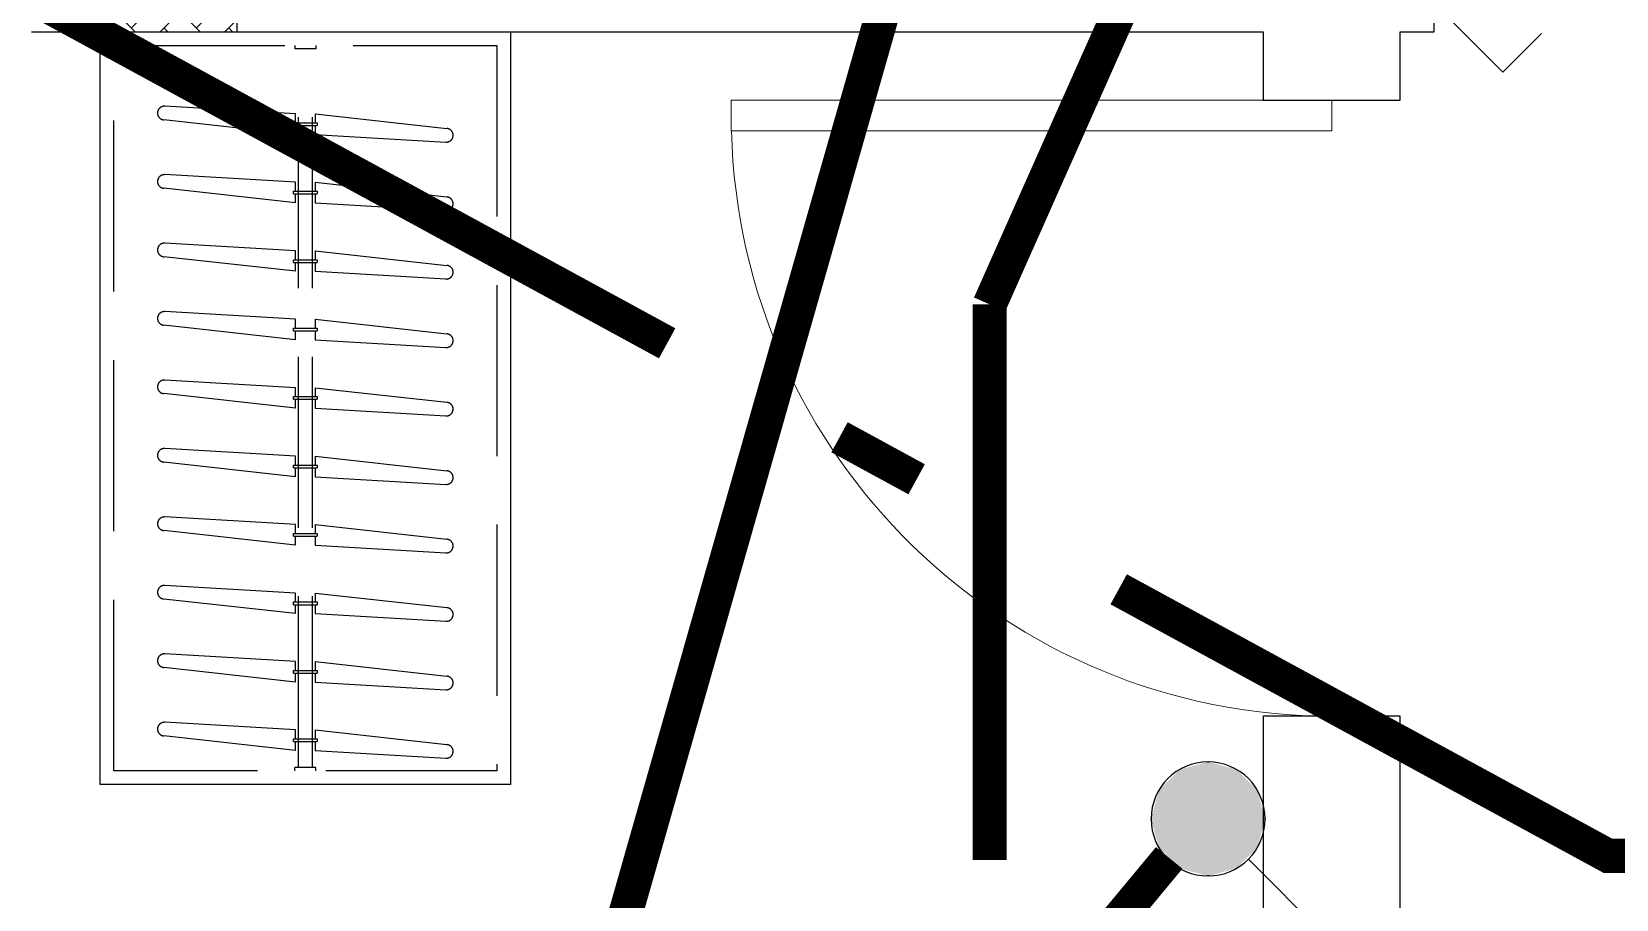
# Model space of a CAD drawing. Extents: x 3753737 to 4713801, y -857380 to 24339.
# Drawn here: x 4210713 to 4213029, y -733090 to -731823 of the extents above; entities that cross this region are included whole.
import ezdxf
from ezdxf.enums import TextEntityAlignment as Align

# ---------------------------------------------------------------- set-up
doc = ezdxf.new("R2010")
doc.units = 0
doc.header["$LTSCALE"] = 1000
doc.header["$MEASUREMENT"] = 0
doc.linetypes.add('A户型$0$DASH', pattern=[0.35, 0.25, -0.1])
doc.layers.get('0').update_dxf_attribs({"linetype": 'CONTINUOUS'})
for name, color, linetype in [('!!电气', 1, 'CONTINUOUS'), ('5fur', 175, 'CONTINUOUS'), ('EQUIP-照明', 3, 'CONTINUOUS'), ('TEL_TEXT', 7, 'CONTINUOUS'), ('WALL', 252, 'CONTINUOUS'), ('WIRE-照明', 2, 'CONTINUOUS'), ('保温', 6, 'CONTINUOUS')]:
    doc.layers.add(name, color=color, linetype=linetype)
doc.layers.add('WINDOW', color=146, linetype='CONTINUOUS', lineweight=20)
doc.styles.add('_TEL_DIM', font='SIMPLEX', dxfattribs={"width": 0.8, "height": 3.5, "bigfont": 'HZTXT'})

# ---------------------------------------------------------------- blocks, each defined once
blk = doc.blocks.new('FGDGDGRDGRRD')
at = {"color": 252}
for p, q in [((421034.8, 366658.6), (421034.8, 367758.3)), ((421034.8, 367758.3), (421634.8, 367758.3)), ((421034.8, 366658.6), (421034.8, 367758.3)), ((421034.8, 367758.3), (421634.8, 367758.3)), ((421634.8, 367758.3), (421634.8, 366658.6)), ((421634.8, 367758.3), (421634.8, 366658.6)), ((421634.8, 366658.6), (421034.8, 366658.6)), ((421634.8, 366658.6), (421034.8, 366658.6)), ((421634.8, 366658.6), (421634.8, 366658.6)), ((421634.8, 366658.6), (421634.8, 366658.6))]:
    blk.add_line(p, q, dxfattribs=at)
at = {"layer": '5fur', "color": 252, "linetype": 'A户型$0$DASH'}
for p, q in [((421034.8, 366658.6), (421034.8, 367758.3)), ((421034.8, 367758.3), (421634.8, 367758.3)), ((421034.8, 366658.6), (421034.8, 367758.3)), ((421034.8, 367758.3), (421634.8, 367758.3)), ((421054.8, 366678.6), (421054.8, 367738.3)), ((421054.8, 367738.3), (421614.8, 367738.3)), ((421054.8, 366678.6), (421054.8, 367738.3)), ((421054.8, 367738.3), (421614.8, 367738.3)), ((421319.6, 367738.3), (421319.6, 367733.3)), ((421319.6, 367738.3), (421319.6, 367733.3)), ((421350.1, 367738.3), (421350.1, 367733.3)), ((421350.1, 367738.3), (421350.1, 367733.3)), ((421614.8, 367738.3), (421614.8, 366678.6)), ((421614.8, 367738.3), (421614.8, 366678.6)), ((421634.8, 367758.3), (421634.8, 366658.6)), ((421634.8, 367758.3), (421634.8, 366658.6)), ((421350.1, 367733.3), (421319.6, 367733.3)), ((421350.1, 367733.3), (421319.6, 367733.3)), ((421324.6, 366683.6), (421324.6, 367733.3)), ((421324.6, 366683.6), (421324.6, 367733.3)), ((421345.1, 366683.6), (421345.1, 367733.3)), ((421345.1, 366683.6), (421345.1, 367733.3)), ((421320.5, 367638.3), (421129.4, 367649.5)), ((421320.5, 367638.3), (421129.4, 367649.5)), ((421320.5, 367608.3), (421127.8, 367629.6)), ((421320.5, 367608.3), (421127.8, 367629.6)), ((421317.5, 367621.3), (421317.5, 367625.3)), ((421317.5, 367625.3), (421352.1, 367625.3)), ((421317.5, 367621.3), (421317.5, 367625.3)), ((421317.5, 367625.3), (421352.1, 367625.3)), ((421317.5, 367621.3), (421352.1, 367621.3)), ((421317.5, 367621.3), (421352.1, 367621.3)), ((421320.5, 367625.3), (421320.5, 367638.3)), ((421320.5, 367625.3), (421320.5, 367638.3)), ((421320.5, 367608.3), (421320.5, 367621.3)), ((421320.5, 367608.3), (421320.5, 367621.3)), ((421349.1, 367638.3), (421349.1, 367625.3)), ((421349.1, 367638.3), (421541.8, 367617)), ((421349.1, 367638.3), (421349.1, 367625.3)), ((421349.1, 367638.3), (421541.8, 367617)), ((421349.1, 367621.3), (421349.1, 367608.3)), ((421349.1, 367621.3), (421349.1, 367608.3)), ((421352.1, 367625.3), (421352.1, 367621.3)), ((421352.1, 367625.3), (421352.1, 367621.3)), ((421349.1, 367608.3), (421540.3, 367597.1)), ((421349.1, 367608.3), (421540.3, 367597.1)), ((421320.5, 367508.3), (421127.8, 367529.6)), ((421320.5, 367508.3), (421127.8, 367529.6)), ((421320.5, 367538.3), (421129.4, 367549.5)), ((421320.5, 367538.3), (421129.4, 367549.5)), ((421320.5, 367525.3), (421320.5, 367538.3)), ((421320.5, 367525.3), (421320.5, 367538.3)), ((421349.1, 367538.3), (421349.1, 367525.3)), ((421349.1, 367538.3), (421541.8, 367517)), ((421349.1, 367538.3), (421349.1, 367525.3)), ((421349.1, 367538.3), (421541.8, 367517)), ((421317.5, 367521.3), (421317.5, 367525.3)), ((421317.5, 367525.3), (421352.1, 367525.3)), ((421317.5, 367521.3), (421317.5, 367525.3)), ((421317.5, 367525.3), (421352.1, 367525.3)), ((421317.5, 367521.3), (421352.1, 367521.3)), ((421317.5, 367521.3), (421352.1, 367521.3)), ((421320.5, 367508.3), (421320.5, 367521.3)), ((421320.5, 367508.3), (421320.5, 367521.3)), ((421349.1, 367521.3), (421349.1, 367508.3)), ((421349.1, 367521.3), (421349.1, 367508.3)), ((421349.1, 367508.3), (421540.3, 367497.1)), ((421349.1, 367508.3), (421540.3, 367497.1)), ((421352.1, 367525.3), (421352.1, 367521.3)), ((421352.1, 367525.3), (421352.1, 367521.3)), ((421320.5, 367438.3), (421129.4, 367449.5)), ((421320.5, 367438.3), (421129.4, 367449.5)), ((421320.5, 367425.3), (421320.5, 367438.3)), ((421320.5, 367425.3), (421320.5, 367438.3)), ((421349.1, 367438.3), (421349.1, 367425.3)), ((421349.1, 367438.3), (421541.8, 367417)), ((421349.1, 367438.3), (421349.1, 367425.3)), ((421349.1, 367438.3), (421541.8, 367417)), ((421320.5, 367408.3), (421127.8, 367429.6)), ((421320.5, 367408.3), (421127.8, 367429.6)), ((421317.5, 367421.3), (421317.5, 367425.3)), ((421317.5, 367425.3), (421352.1, 367425.3)), ((421317.5, 367421.3), (421317.5, 367425.3)), ((421317.5, 367425.3), (421352.1, 367425.3)), ((421317.5, 367421.3), (421352.1, 367421.3)), ((421317.5, 367421.3), (421352.1, 367421.3)), ((421320.5, 367408.3), (421320.5, 367421.3)), ((421320.5, 367408.3), (421320.5, 367421.3)), ((421349.1, 367421.3), (421349.1, 367408.3)), ((421349.1, 367421.3), (421349.1, 367408.3)), ((421352.1, 367425.3), (421352.1, 367421.3)), ((421352.1, 367425.3), (421352.1, 367421.3)), ((421349.1, 367408.3), (421540.3, 367397.1)), ((421349.1, 367408.3), (421540.3, 367397.1)), ((421320.5, 367338.3), (421129.4, 367349.5)), ((421320.5, 367338.3), (421129.4, 367349.5)), ((421320.5, 367308.3), (421127.8, 367329.6)), ((421320.5, 367308.3), (421127.8, 367329.6)), ((421317.5, 367321.3), (421317.5, 367325.3)), ((421317.5, 367325.3), (421352.1, 367325.3)), ((421317.5, 367321.3), (421317.5, 367325.3)), ((421317.5, 367325.3), (421352.1, 367325.3)), ((421317.5, 367321.3), (421352.1, 367321.3)), ((421317.5, 367321.3), (421352.1, 367321.3)), ((421320.5, 367325.3), (421320.5, 367338.3)), ((421320.5, 367325.3), (421320.5, 367338.3)), ((421320.5, 367308.3), (421320.5, 367321.3)), ((421320.5, 367308.3), (421320.5, 367321.3)), ((421349.1, 367338.3), (421349.1, 367325.3)), ((421349.1, 367338.3), (421541.8, 367317)), ((421349.1, 367338.3), (421349.1, 367325.3)), ((421349.1, 367338.3), (421541.8, 367317)), ((421349.1, 367321.3), (421349.1, 367308.3)), ((421349.1, 367321.3), (421349.1, 367308.3)), ((421352.1, 367325.3), (421352.1, 367321.3)), ((421352.1, 367325.3), (421352.1, 367321.3)), ((421349.1, 367308.3), (421540.3, 367297.1)), ((421349.1, 367308.3), (421540.3, 367297.1)), ((421320.5, 367238.3), (421129.4, 367249.5)), ((421320.5, 367238.3), (421129.4, 367249.5)), ((421320.5, 367208.3), (421127.8, 367229.6)), ((421320.5, 367208.3), (421127.8, 367229.6)), ((421320.5, 367225.3), (421320.5, 367238.3)), ((421320.5, 367225.3), (421320.5, 367238.3)), ((421349.1, 367238.3), (421349.1, 367225.3)), ((421349.1, 367238.3), (421541.8, 367217)), ((421349.1, 367238.3), (421349.1, 367225.3)), ((421349.1, 367238.3), (421541.8, 367217)), ((421317.5, 367221.3), (421317.5, 367225.3)), ((421317.5, 367225.3), (421352.1, 367225.3)), ((421317.5, 367221.3), (421317.5, 367225.3)), ((421317.5, 367225.3), (421352.1, 367225.3)), ((421317.5, 367221.3), (421352.1, 367221.3)), ((421317.5, 367221.3), (421352.1, 367221.3)), ((421320.5, 367208.3), (421320.5, 367221.3)), ((421320.5, 367208.3), (421320.5, 367221.3)), ((421349.1, 367221.3), (421349.1, 367208.3)), ((421349.1, 367221.3), (421349.1, 367208.3)), ((421349.1, 367208.3), (421540.3, 367197.1)), ((421349.1, 367208.3), (421540.3, 367197.1)), ((421352.1, 367225.3), (421352.1, 367221.3)), ((421352.1, 367225.3), (421352.1, 367221.3)), ((421320.5, 367138.3), (421129.4, 367149.5)), ((421320.5, 367138.3), (421129.4, 367149.5)), ((421320.5, 367125.3), (421320.5, 367138.3)), ((421320.5, 367125.3), (421320.5, 367138.3)), ((421349.1, 367138.3), (421349.1, 367125.3)), ((421349.1, 367138.3), (421541.8, 367117)), ((421349.1, 367138.3), (421349.1, 367125.3)), ((421349.1, 367138.3), (421541.8, 367117)), ((421320.5, 367108.3), (421127.8, 367129.6)), ((421320.5, 367108.3), (421127.8, 367129.6)), ((421317.5, 367121.3), (421317.5, 367125.3)), ((421317.5, 367125.3), (421352.1, 367125.3)), ((421317.5, 367121.3), (421317.5, 367125.3)), ((421317.5, 367125.3), (421352.1, 367125.3)), ((421317.5, 367121.3), (421352.1, 367121.3)), ((421317.5, 367121.3), (421352.1, 367121.3)), ((421320.5, 367108.3), (421320.5, 367121.3)), ((421320.5, 367108.3), (421320.5, 367121.3)), ((421349.1, 367121.3), (421349.1, 367108.3)), ((421349.1, 367121.3), (421349.1, 367108.3)), ((421352.1, 367125.3), (421352.1, 367121.3)), ((421352.1, 367125.3), (421352.1, 367121.3)), ((421349.1, 367108.3), (421540.3, 367097.1)), ((421349.1, 367108.3), (421540.3, 367097.1)), ((421320.5, 367038.3), (421129.4, 367049.5)), ((421320.5, 367038.3), (421129.4, 367049.5)), ((421320.5, 367008.3), (421127.8, 367029.6)), ((421320.5, 367008.3), (421127.8, 367029.6)), ((421317.5, 367021.3), (421317.5, 367025.3)), ((421317.5, 367025.3), (421352.1, 367025.3)), ((421317.5, 367021.3), (421317.5, 367025.3)), ((421317.5, 367025.3), (421352.1, 367025.3)), ((421317.5, 367021.3), (421352.1, 367021.3)), ((421317.5, 367021.3), (421352.1, 367021.3)), ((421320.5, 367025.3), (421320.5, 367038.3)), ((421320.5, 367025.3), (421320.5, 367038.3)), ((421320.5, 367008.3), (421320.5, 367021.3)), ((421320.5, 367008.3), (421320.5, 367021.3)), ((421349.1, 367038.3), (421349.1, 367025.3)), ((421349.1, 367038.3), (421541.8, 367017)), ((421349.1, 367038.3), (421349.1, 367025.3)), ((421349.1, 367038.3), (421541.8, 367017)), ((421349.1, 367021.3), (421349.1, 367008.3)), ((421349.1, 367021.3), (421349.1, 367008.3)), ((421352.1, 367025.3), (421352.1, 367021.3)), ((421352.1, 367025.3), (421352.1, 367021.3)), ((421349.1, 367008.3), (421540.3, 366997.1)), ((421349.1, 367008.3), (421540.3, 366997.1)), ((421320.5, 366938.3), (421129.4, 366949.5)), ((421320.5, 366938.3), (421129.4, 366949.5)), ((421320.5, 366908.3), (421127.8, 366929.6)), ((421320.5, 366908.3), (421127.8, 366929.6)), ((421317.5, 366921.3), (421317.5, 366925.3)), ((421317.5, 366925.3), (421352.1, 366925.3)), ((421317.5, 366921.3), (421317.5, 366925.3)), ((421317.5, 366925.3), (421352.1, 366925.3)), ((421320.5, 366925.3), (421320.5, 366938.3)), ((421320.5, 366925.3), (421320.5, 366938.3)), ((421349.1, 366938.3), (421349.1, 366925.3)), ((421349.1, 366938.3), (421541.8, 366917)), ((421349.1, 366938.3), (421349.1, 366925.3)), ((421349.1, 366938.3), (421541.8, 366917)), ((421352.1, 366925.3), (421352.1, 366921.3)), ((421352.1, 366925.3), (421352.1, 366921.3)), ((421317.5, 366921.3), (421352.1, 366921.3)), ((421317.5, 366921.3), (421352.1, 366921.3)), ((421320.5, 366908.3), (421320.5, 366921.3)), ((421320.5, 366908.3), (421320.5, 366921.3)), ((421349.1, 366921.3), (421349.1, 366908.3)), ((421349.1, 366921.3), (421349.1, 366908.3)), ((421349.1, 366908.3), (421540.3, 366897.1)), ((421349.1, 366908.3), (421540.3, 366897.1)), ((421320.5, 366838.3), (421129.4, 366849.5)), ((421320.5, 366838.3), (421129.4, 366849.5)), ((421320.5, 366825.3), (421320.5, 366838.3)), ((421320.5, 366825.3), (421320.5, 366838.3)), ((421349.1, 366838.3), (421349.1, 366825.3)), ((421349.1, 366838.3), (421541.8, 366817)), ((421349.1, 366838.3), (421349.1, 366825.3)), ((421349.1, 366838.3), (421541.8, 366817)), ((421320.5, 366808.3), (421127.8, 366829.6)), ((421320.5, 366808.3), (421127.8, 366829.6)), ((421317.5, 366821.3), (421317.5, 366825.3)), ((421317.5, 366825.3), (421352.1, 366825.3)), ((421317.5, 366821.3), (421317.5, 366825.3)), ((421317.5, 366825.3), (421352.1, 366825.3)), ((421317.5, 366821.3), (421352.1, 366821.3)), ((421317.5, 366821.3), (421352.1, 366821.3)), ((421320.5, 366808.3), (421320.5, 366821.3)), ((421320.5, 366808.3), (421320.5, 366821.3)), ((421349.1, 366821.3), (421349.1, 366808.3)), ((421349.1, 366821.3), (421349.1, 366808.3)), ((421352.1, 366825.3), (421352.1, 366821.3)), ((421352.1, 366825.3), (421352.1, 366821.3)), ((421349.1, 366808.3), (421540.3, 366797.1)), ((421349.1, 366808.3), (421540.3, 366797.1)), ((421320.5, 366738.3), (421129.4, 366749.5)), ((421320.5, 366738.3), (421129.4, 366749.5)), ((421320.5, 366708.3), (421127.8, 366729.6)), ((421320.5, 366708.3), (421127.8, 366729.6)), ((421317.5, 366721.3), (421317.5, 366725.3)), ((421317.5, 366725.3), (421352.1, 366725.3)), ((421317.5, 366721.3), (421317.5, 366725.3)), ((421317.5, 366725.3), (421352.1, 366725.3)), ((421317.5, 366721.3), (421352.1, 366721.3)), ((421317.5, 366721.3), (421352.1, 366721.3)), ((421320.5, 366725.3), (421320.5, 366738.3)), ((421320.5, 366725.3), (421320.5, 366738.3)), ((421320.5, 366708.3), (421320.5, 366721.3)), ((421320.5, 366708.3), (421320.5, 366721.3)), ((421349.1, 366738.3), (421349.1, 366725.3)), ((421349.1, 366738.3), (421541.8, 366717)), ((421349.1, 366738.3), (421349.1, 366725.3)), ((421349.1, 366738.3), (421541.8, 366717)), ((421349.1, 366721.3), (421349.1, 366708.3)), ((421349.1, 366721.3), (421349.1, 366708.3)), ((421352.1, 366725.3), (421352.1, 366721.3)), ((421352.1, 366725.3), (421352.1, 366721.3)), ((421349.1, 366708.3), (421540.3, 366697.1)), ((421349.1, 366708.3), (421540.3, 366697.1)), ((421614.8, 366678.6), (421054.8, 366678.6)), ((421614.8, 366678.6), (421054.8, 366678.6)), ((421319.6, 366678.6), (421319.6, 366683.6)), ((421319.6, 366678.6), (421319.6, 366683.6)), ((421350.1, 366683.6), (421319.6, 366683.6)), ((421350.1, 366683.6), (421319.6, 366683.6)), ((421350.1, 366678.6), (421350.1, 366683.6)), ((421350.1, 366678.6), (421350.1, 366683.6)), ((421634.8, 366658.6), (421034.8, 366658.6)), ((421634.8, 366658.6), (421034.8, 366658.6))]:
    blk.add_line(p, q, dxfattribs=at)
for centre, start, end in [((421128.8, 367639.5), 86.9606, 264.2894), ((421128.8, 367639.5), 86.9606, 264.2894), ((421540.8, 367607), 266.9606, 84.2894), ((421540.8, 367607), 266.9606, 84.2894), ((421128.8, 367539.5), 86.9606, 264.2894), ((421128.8, 367539.5), 86.9606, 264.2894), ((421540.8, 367507), 266.9606, 84.2894), ((421540.8, 367507), 266.9606, 84.2894), ((421128.8, 367439.5), 86.9606, 264.2894), ((421128.8, 367439.5), 86.9606, 264.2894), ((421540.8, 367407), 266.9606, 84.2894), ((421540.8, 367407), 266.9606, 84.2894), ((421128.8, 367339.5), 86.9606, 264.2894), ((421128.8, 367339.5), 86.9606, 264.2894), ((421540.8, 367307), 266.9606, 84.2894), ((421540.8, 367307), 266.9606, 84.2894), ((421128.8, 367239.5), 86.9606, 264.2894), ((421128.8, 367239.5), 86.9606, 264.2894), ((421540.8, 367207), 266.9606, 84.2894), ((421540.8, 367207), 266.9606, 84.2894), ((421128.8, 367139.5), 86.9606, 264.2894), ((421128.8, 367139.5), 86.9606, 264.2894), ((421540.8, 367107), 266.9606, 84.2894), ((421540.8, 367107), 266.9606, 84.2894), ((421128.8, 367039.5), 86.9606, 264.2894), ((421128.8, 367039.5), 86.9606, 264.2894), ((421540.8, 367007), 266.9606, 84.2894), ((421540.8, 367007), 266.9606, 84.2894), ((421128.8, 366939.5), 86.9606, 264.2894), ((421128.8, 366939.5), 86.9606, 264.2894), ((421540.8, 366907), 266.9606, 84.2894), ((421540.8, 366907), 266.9606, 84.2894), ((421128.8, 366839.5), 86.9606, 264.2894), ((421128.8, 366839.5), 86.9606, 264.2894), ((421540.8, 366807), 266.9606, 84.2894), ((421540.8, 366807), 266.9606, 84.2894), ((421128.8, 366739.5), 86.9606, 264.2894), ((421128.8, 366739.5), 86.9606, 264.2894), ((421540.8, 366707), 266.9606, 84.2894), ((421540.8, 366707), 266.9606, 84.2894)]:
    blk.add_arc(centre, 10, start, end, dxfattribs=at)
blk = doc.blocks.new('$DorLib2D$00000001')
for p, q in [((0.45, 0.975), (0.5, 0.975)), ((0.45, 0), (0.45, 0.975)), ((0.5, 0), (0.5, 0.975)), ((0.5, 0), (0.45, 0))]:
    blk.add_line(p, q)
at = {"lineweight": 13}
blk.add_arc((0.475, 0), 0.975, 91.4693, 180, dxfattribs=at)
blk = doc.blocks.new('A$C1C403CBE')
at = {"layer": '保温', "linetype": 'ByBlock', "ltscale": 10}
h = blk.add_hatch(dxfattribs=at)
h.set_pattern_fill('AR-HBONE', color=252, scale=55)
h.set_pattern_definition([(45, (-420616.58, -363823.725), (0, 47.4157523), [100.584, -33.528]), (135, (-420592.87, -363800.017), (3e-15, 47.4157523), [100.584, -33.528])])
h.paths.add_polyline_path([(1900.1, 6200), (1900.1, 8350), (1700.1, 8350), (1700.1, 6200)])
at = {"layer": 'WALL', "color": 252}
for p, q in [((3650, 6200), (3650, 6300)), ((1600, 6200), (1800, 6200)), ((1800, 6200), (3400, 6200)), ((3400, 6200), (3400, 6100)), ((3600, 6200), (3650, 6200)), ((3600, 6100), (3600, 6200)), ((3400, 6100), (3600, 6100)), ((3600, 5200), (3400, 5200)), ((3400, 5200), (3400, 1900)), ((3600, 1900), (3600, 5200))]:
    blk.add_line(p, q, dxfattribs=at)
at = {"layer": '保温', "color": 252, "linetype": 'ByBlock', "ltscale": 10}
blk.add_line((1900.1, 6300), (1900.1, 6200), dxfattribs=at)
blk.add_blockref('FGDGDGRDGRRD', (-419334.8, -361558.3))
at = {"layer": 'WINDOW', "color": 252, "xscale": 900, "yscale": 900, "zscale": 900, "rotation": 90.00000000129845}
blk.add_blockref('$DorLib2D$00000001', (3500, 5650), dxfattribs=at)
blk = doc.blocks.new('$equip$00001962')
for p, q in [((0.1473, 0.3556), (0.625, 0.8333)), ((0.625, 0.8333), (0.7664, 0.6919))]:
    blk.add_line(p, q)
blk.add_circle((0, 0.2083), 0.2083)
for p in [(0, 0.4167), (-0.2083, 0.2083), (0.2083, 0.2083), (0, 0)]:
    blk.add_point(p)
for points in [[(0, 0.4167), (0, 0.4167), (-0.1042, 0.3888), (0.1042, 0.3888)], [(-0.1042, 0.3888), (0.1042, 0.3888), (-0.1804, 0.3125), (0.1804, 0.3125)], [(-0.1804, 0.3125), (0.1804, 0.3125), (-0.2083, 0.2083), (0.2083, 0.2083)], [(-0.1804, 0.1042), (0.1804, 0.1042), (-0.2083, 0.2083), (0.2083, 0.2083)], [(-0.1042, 0.0279), (0.1042, 0.0279), (-0.1804, 0.1042), (0.1804, 0.1042)], [(0, 0), (0, 0), (-0.1042, 0.0279), (0.1042, 0.0279)]]:
    blk.add_solid(points)
at = {"layer": 'TEL_TEXT', "style": '_TEL_DIM', "flags": 1}
blk.add_attdef('A', text='', height=0.00002, dxfattribs=at).set_placement((0, 0), align=Align.MIDDLE_CENTER)

msp = doc.modelspace()

# ---------------------------------------------------------------- linework, layer by layer
at = {"layer": 'WIRE-照明', "linetype": 'Continuous', "const_width": 50}
for points in [[(4211260.5, -734234.5), (4212308.5, -730565.2)], [(4211642.2, -732278.1), (4210217.1, -731502.3)], [(4212113.5, -732221.3), (4212410.2, -731554.1)], [(4212113.5, -733032.7), (4212113.5, -732221.3)], [(4212006.8, -732476.7), (4211894.1, -732415.3)], [(4218862, -733026.9), (4213017.4, -733026.9), (4212302.1, -732637.4)], [(4212374.1, -733032), (4211913.5, -733586.3)], [(4212375.9, -733029.8), (4212374.1, -733032)]]:
    msp.add_lwpolyline(points, dxfattribs=at)

# ---------------------------------------------------------------- block references
at = {"layer": '!!电气'}
msp.add_blockref('A$C1C403CBE', (4209113.4, -738022.9), dxfattribs=at)
at = {"layer": 'EQUIP-照明', "color": 1, "xscale": -400, "yscale": 400, "zscale": 400, "rotation": 180}
for p in [(4212613.4, -731548.5), (4212432.8, -732889.5)]:
    msp.add_blockref('$equip$00001962', p, dxfattribs=at)

doc.saveas('drawing.dxf')
